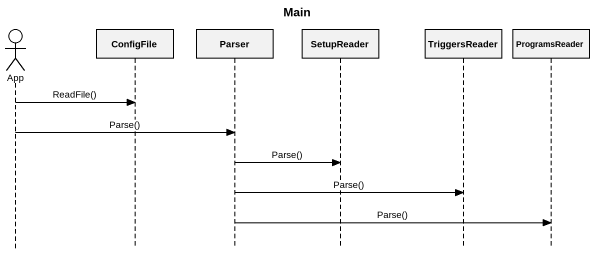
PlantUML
@startuml
title Main
hide footbox
actor App
participant ConfigFile
participant Parser
participant SetupReader
participant TriggersReader
participant ProgramsReader

App -> ConfigFile : ReadFile()
App -> Parser : Parse()
Parser -> SetupReader : Parse()
Parser -> TriggersReader : Parse()
Parser -> ProgramsReader : Parse()
@enduml
